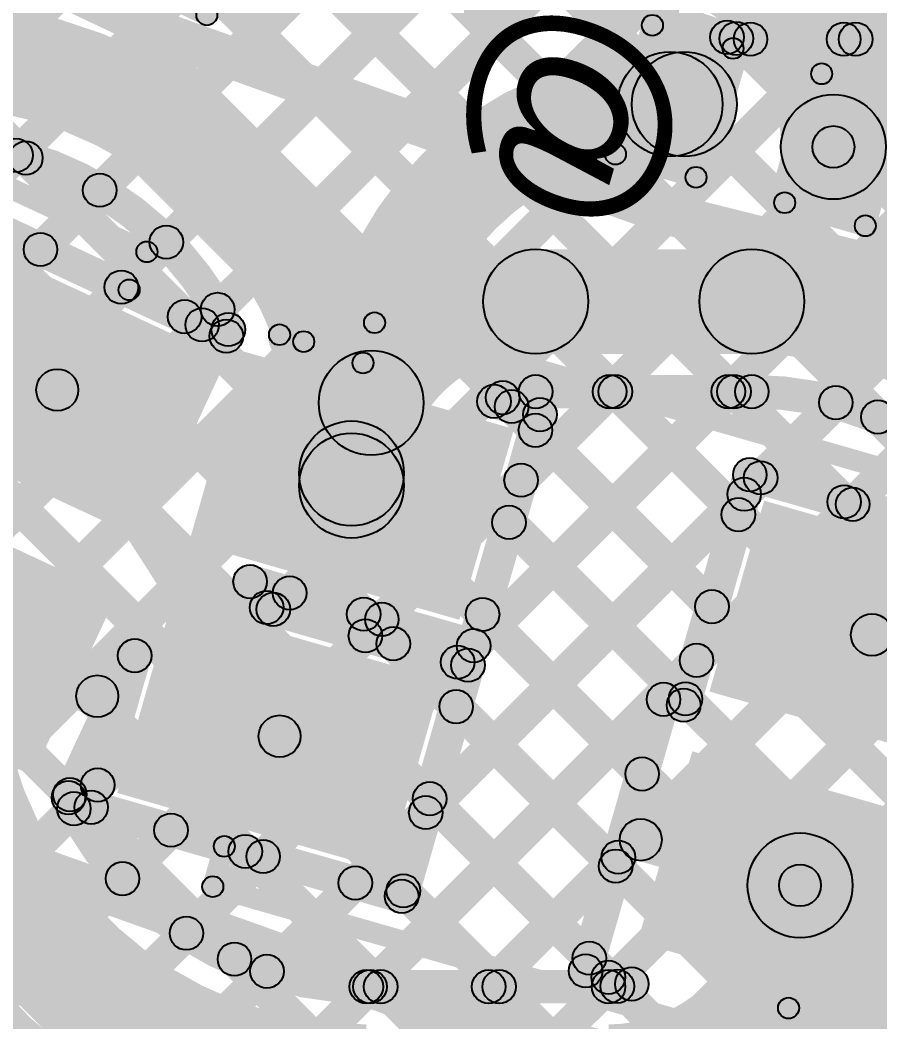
# Model space of a CAD drawing. Header units: millimetres. Extents: x -2.17 to 2.17, y -2.17 to 2.17.
# Drawn here: x -0.5342 to -0.3291, y -1.4425 to -1.2034 of the extents above; entities that cross this region are included whole.
import ezdxf

# ---------------------------------------------------------------- set-up
doc = ezdxf.new("R2010")
doc.units = ezdxf.units.MM
doc.header["$MEASUREMENT"] = 0
for name, color, linetype in [('BottomLayer', 5, 'Continuous'), ('Mechanical2', 216, 'Continuous'), ('TopLayer', 1, 'Continuous'), ('TopOverlay', 2, 'Continuous'), ('TopPaste', 8, 'Continuous'), ('TopSolder', 216, 'Continuous')]:
    doc.layers.add(name, color=color, linetype=linetype)

# ---------------------------------------------------------------- blocks, each defined once
blk = doc.blocks.new('WS2812B_M____183')
at = {"layer": 'TopLayer'}
for points in [[(0.03504, 0.05079), (0.09409, 0.05079), (0.09409, 0.01142), (0.03504, 0.01142)], [(0.03504, -0.01142), (0.09409, -0.01142), (0.09409, -0.05079), (0.03504, -0.05079)]]:
    blk.add_hatch(color=1, dxfattribs=at).paths.add_polyline_path(points)
at = {"layer": 'TopOverlay'}
for points in [[(-0.07, 0.0675), (-0.07, 0.0725), (0.07, 0.0725), (0.07, 0.0675)], [(0.0725, 0.06), (0.0675, 0.06), (0.0675, 0.07), (0.0725, 0.07)]]:
    blk.add_hatch(color=2, dxfattribs=at).paths.add_polyline_path(points)
h = blk.add_hatch(color=2, dxfattribs=at)
edge = h.paths.add_edge_path()
edge.add_arc((0.07, 0.07), 0.0025, 0, 360)
h = blk.add_hatch(color=2, dxfattribs=at)
edge = h.paths.add_edge_path()
edge.add_arc((0.07, 0.07), 0.0025, 0, 360)
h = blk.add_hatch(color=2, dxfattribs=at)
edge = h.paths.add_edge_path()
edge.add_arc((0.07, 0.06), 0.0025, 0, 360)
at = {"layer": 'TopPaste'}
for points in [[(0.03504, 0.05079), (0.09409, 0.05079), (0.09409, 0.01142), (0.03504, 0.01142)], [(0.03504, -0.01142), (0.09409, -0.01142), (0.09409, -0.05079), (0.03504, -0.05079)]]:
    blk.add_hatch(color=8, dxfattribs=at).paths.add_polyline_path(points)
at = {"layer": 'TopSolder'}
for points in [[(0.03104, 0.05479), (0.09809, 0.05479), (0.09809, 0.00742), (0.03104, 0.00742)], [(0.03104, -0.00742), (0.09809, -0.00742), (0.09809, -0.05479), (0.03104, -0.05479)]]:
    blk.add_hatch(color=216, dxfattribs=at).paths.add_polyline_path(points)
at = {"layer": 'TopOverlay'}
for centre in [(0.07, 0.07), (0.07, 0.07), (0.07, 0.06)]:
    blk.add_circle(centre, 0.0025, dxfattribs=at)
blk = doc.blocks.new('WS2812B_M____184')
at = {"layer": 'TopLayer'}
for points in [[(-0.09409, 0.05079), (-0.03504, 0.05079), (-0.03504, 0.01142), (-0.09409, 0.01142)], [(0.03504, 0.05079), (0.09409, 0.05079), (0.09409, 0.01142), (0.03504, 0.01142)], [(-0.09409, -0.01142), (-0.03504, -0.01142), (-0.03504, -0.05079), (-0.09409, -0.05079)], [(0.03504, -0.01142), (0.09409, -0.01142), (0.09409, -0.05079), (0.03504, -0.05079)]]:
    blk.add_hatch(color=1, dxfattribs=at).paths.add_polyline_path(points)
at = {"layer": 'TopOverlay'}
h = blk.add_hatch(color=2, dxfattribs=at)
edge = h.paths.add_edge_path()
edge.add_arc((-0.07, 0.07), 0.0025, 0, 360)
h = blk.add_hatch(color=2, dxfattribs=at)
edge = h.paths.add_edge_path()
edge.add_arc((-0.07, 0.07), 0.0025, 0, 360)
for points in [[(-0.07, 0.0675), (-0.07, 0.0725), (0.07, 0.0725), (0.07, 0.0675)], [(-0.0675, 0.06), (-0.0725, 0.06), (-0.0725, 0.07), (-0.0675, 0.07)], [(-0.0675, -0.07), (-0.0725, -0.07), (-0.0725, -0.06), (-0.0675, -0.06)], [(0.0725, -0.07), (0.0675, -0.07), (0.0675, -0.06), (0.0725, -0.06)], [(-0.07, -0.0725), (-0.07, -0.0675), (0.07, -0.0675), (0.07, -0.0725)]]:
    blk.add_hatch(color=2, dxfattribs=at).paths.add_polyline_path(points)
h = blk.add_hatch(color=2, dxfattribs=at)
edge = h.paths.add_edge_path()
edge.add_arc((-0.091, 0.061), 0.0025, 0, 360)
h = blk.add_hatch(color=2, dxfattribs=at)
edge = h.paths.add_edge_path()
edge.add_arc((-0.085, 0.061), 0.0025, 0, 360)
h = blk.add_hatch(color=2, dxfattribs=at)
edge = h.paths.add_edge_path()
edge.add_arc((-0.07, 0.06), 0.0025, 0, 360)
h = blk.add_hatch(color=2, dxfattribs=at)
edge = h.paths.add_edge_path()
edge.add_arc((-0.07, -0.06), 0.0025, 0, 360)
h = blk.add_hatch(color=2, dxfattribs=at)
edge = h.paths.add_edge_path()
edge.add_arc((0.07, -0.06), 0.0025, 0, 360)
h = blk.add_hatch(color=2, dxfattribs=at)
edge = h.paths.add_edge_path()
edge.add_arc((-0.07, -0.07), 0.0025, 0, 360)
h = blk.add_hatch(color=2, dxfattribs=at)
edge = h.paths.add_edge_path()
edge.add_arc((-0.07, -0.07), 0.0025, 0, 360)
at = {"layer": 'TopPaste'}
for points in [[(-0.09409, 0.05079), (-0.03504, 0.05079), (-0.03504, 0.01142), (-0.09409, 0.01142)], [(0.03504, 0.05079), (0.09409, 0.05079), (0.09409, 0.01142), (0.03504, 0.01142)], [(-0.09409, -0.01142), (-0.03504, -0.01142), (-0.03504, -0.05079), (-0.09409, -0.05079)], [(0.03504, -0.01142), (0.09409, -0.01142), (0.09409, -0.05079), (0.03504, -0.05079)]]:
    blk.add_hatch(color=8, dxfattribs=at).paths.add_polyline_path(points)
at = {"layer": 'TopSolder'}
for points in [[(-0.09809, 0.05479), (-0.03104, 0.05479), (-0.03104, 0.00742), (-0.09809, 0.00742)], [(0.03104, 0.05479), (0.09809, 0.05479), (0.09809, 0.00742), (0.03104, 0.00742)], [(-0.09809, -0.00742), (-0.03104, -0.00742), (-0.03104, -0.05479), (-0.09809, -0.05479)], [(0.03104, -0.00742), (0.09809, -0.00742), (0.09809, -0.05479), (0.03104, -0.05479)]]:
    blk.add_hatch(color=216, dxfattribs=at).paths.add_polyline_path(points)
at = {"layer": 'TopOverlay', "const_width": 0.005}
blk.add_lwpolyline([(-0.085, 0.061, 1), (-0.091, 0.061, 1)], format="xyb", close=True, dxfattribs=at)
at = {"layer": 'TopOverlay'}
for centre in [(-0.07, 0.07), (-0.07, 0.07), (-0.091, 0.061), (-0.085, 0.061), (-0.07, 0.06), (-0.07, -0.06), (0.07, -0.06), (-0.07, -0.07), (-0.07, -0.07)]:
    blk.add_circle(centre, 0.0025, dxfattribs=at)
blk = doc.blocks.new('C__0402_357')
at = {"layer": 'TopLayer'}
for points in [[(-0.0275, -0.0125), (-0.0275, 0.0125), (-0.0095, 0.0125), (-0.0095, -0.0125)], [(0.0095, -0.0125), (0.0095, 0.0125), (0.0275, 0.0125), (0.0275, -0.0125)]]:
    blk.add_hatch(color=1, dxfattribs=at).paths.add_polyline_path(points)
at = {"layer": 'TopOverlay'}
h = blk.add_hatch(color=2, dxfattribs=at)
edge = h.paths.add_edge_path()
edge.add_arc((-0.031, 0.016), 0.0025, 0, 360)
h = blk.add_hatch(color=2, dxfattribs=at)
edge = h.paths.add_edge_path()
edge.add_arc((-0.031, 0.016), 0.0025, 0, 360)
for points in [[(-0.011, 0.0185), (-0.011, 0.0135), (-0.031, 0.0135), (-0.031, 0.0185)], [(0.031, 0.0185), (0.031, 0.0135), (0.011, 0.0135), (0.011, 0.0185)], [(-0.0335, 0.016), (-0.0285, 0.016), (-0.0285, -0.016), (-0.0335, -0.016)], [(0.0285, 0.016), (0.0335, 0.016), (0.0335, -0.016), (0.0285, -0.016)], [(-0.011, -0.0135), (-0.011, -0.0185), (-0.031, -0.0185), (-0.031, -0.0135)], [(0.031, -0.0135), (0.031, -0.0185), (0.011, -0.0185), (0.011, -0.0135)]]:
    blk.add_hatch(color=2, dxfattribs=at).paths.add_polyline_path(points)
h = blk.add_hatch(color=2, dxfattribs=at)
edge = h.paths.add_edge_path()
edge.add_arc((-0.011, 0.016), 0.0025, 0, 360)
h = blk.add_hatch(color=2, dxfattribs=at)
edge = h.paths.add_edge_path()
edge.add_arc((0.011, 0.016), 0.0025, 0, 360)
h = blk.add_hatch(color=2, dxfattribs=at)
edge = h.paths.add_edge_path()
edge.add_arc((0.031, 0.016), 0.0025, 0, 360)
h = blk.add_hatch(color=2, dxfattribs=at)
edge = h.paths.add_edge_path()
edge.add_arc((0.031, 0.016), 0.0025, 0, 360)
h = blk.add_hatch(color=2, dxfattribs=at)
edge = h.paths.add_edge_path()
edge.add_arc((-0.031, -0.016), 0.0025, 0, 360)
h = blk.add_hatch(color=2, dxfattribs=at)
edge = h.paths.add_edge_path()
edge.add_arc((-0.031, -0.016), 0.0025, 0, 360)
h = blk.add_hatch(color=2, dxfattribs=at)
edge = h.paths.add_edge_path()
edge.add_arc((-0.011, -0.016), 0.0025, 0, 360)
h = blk.add_hatch(color=2, dxfattribs=at)
edge = h.paths.add_edge_path()
edge.add_arc((0.011, -0.016), 0.0025, 0, 360)
h = blk.add_hatch(color=2, dxfattribs=at)
edge = h.paths.add_edge_path()
edge.add_arc((0.031, -0.016), 0.0025, 0, 360)
h = blk.add_hatch(color=2, dxfattribs=at)
edge = h.paths.add_edge_path()
edge.add_arc((0.031, -0.016), 0.0025, 0, 360)
at = {"layer": 'TopPaste'}
for points in [[(-0.0275, -0.0125), (-0.0275, 0.0125), (-0.0095, 0.0125), (-0.0095, -0.0125)], [(0.0095, -0.0125), (0.0095, 0.0125), (0.0275, 0.0125), (0.0275, -0.0125)]]:
    blk.add_hatch(color=8, dxfattribs=at).paths.add_polyline_path(points)
at = {"layer": 'TopSolder'}
for points in [[(-0.02986, -0.01486), (-0.02986, 0.01486), (-0.00714, 0.01486), (-0.00714, -0.01486)], [(0.00714, -0.01486), (0.00714, 0.01486), (0.02986, 0.01486), (0.02986, -0.01486)]]:
    blk.add_hatch(color=216, dxfattribs=at).paths.add_polyline_path(points)
at = {"layer": 'TopOverlay'}
for centre in [(-0.031, 0.016), (-0.031, 0.016), (-0.011, 0.016), (0.011, 0.016), (0.031, 0.016), (0.031, 0.016), (-0.031, -0.016), (-0.031, -0.016), (-0.011, -0.016), (0.011, -0.016), (0.031, -0.016), (0.031, -0.016)]:
    blk.add_circle(centre, 0.0025, dxfattribs=at)
blk = doc.blocks.new('C__0402_358')
at = {"layer": 'TopLayer'}
for points in [[(-0.0275, -0.0125), (-0.0275, 0.0125), (-0.0095, 0.0125), (-0.0095, -0.0125)], [(0.0095, -0.0125), (0.0095, 0.0125), (0.0275, 0.0125), (0.0275, -0.0125)]]:
    blk.add_hatch(color=1, dxfattribs=at).paths.add_polyline_path(points)
at = {"layer": 'TopOverlay'}
h = blk.add_hatch(color=2, dxfattribs=at)
edge = h.paths.add_edge_path()
edge.add_arc((-0.031, 0.016), 0.0025, 0, 360)
h = blk.add_hatch(color=2, dxfattribs=at)
edge = h.paths.add_edge_path()
edge.add_arc((-0.031, 0.016), 0.0025, 0, 360)
for points in [[(-0.011, 0.0185), (-0.011, 0.0135), (-0.031, 0.0135), (-0.031, 0.0185)], [(0.031, 0.0185), (0.031, 0.0135), (0.011, 0.0135), (0.011, 0.0185)], [(-0.0335, 0.016), (-0.0285, 0.016), (-0.0285, -0.016), (-0.0335, -0.016)], [(0.0285, 0.016), (0.0335, 0.016), (0.0335, -0.016), (0.0285, -0.016)], [(-0.011, -0.0135), (-0.011, -0.0185), (-0.031, -0.0185), (-0.031, -0.0135)], [(0.031, -0.0135), (0.031, -0.0185), (0.011, -0.0185), (0.011, -0.0135)]]:
    blk.add_hatch(color=2, dxfattribs=at).paths.add_polyline_path(points)
h = blk.add_hatch(color=2, dxfattribs=at)
edge = h.paths.add_edge_path()
edge.add_arc((-0.011, 0.016), 0.0025, 0, 360)
h = blk.add_hatch(color=2, dxfattribs=at)
edge = h.paths.add_edge_path()
edge.add_arc((0.011, 0.016), 0.0025, 0, 360)
h = blk.add_hatch(color=2, dxfattribs=at)
edge = h.paths.add_edge_path()
edge.add_arc((0.031, 0.016), 0.0025, 0, 360)
h = blk.add_hatch(color=2, dxfattribs=at)
edge = h.paths.add_edge_path()
edge.add_arc((0.031, 0.016), 0.0025, 0, 360)
h = blk.add_hatch(color=2, dxfattribs=at)
edge = h.paths.add_edge_path()
edge.add_arc((-0.031, -0.016), 0.0025, 0, 360)
h = blk.add_hatch(color=2, dxfattribs=at)
edge = h.paths.add_edge_path()
edge.add_arc((-0.031, -0.016), 0.0025, 0, 360)
h = blk.add_hatch(color=2, dxfattribs=at)
edge = h.paths.add_edge_path()
edge.add_arc((-0.011, -0.016), 0.0025, 0, 360)
h = blk.add_hatch(color=2, dxfattribs=at)
edge = h.paths.add_edge_path()
edge.add_arc((0.011, -0.016), 0.0025, 0, 360)
h = blk.add_hatch(color=2, dxfattribs=at)
edge = h.paths.add_edge_path()
edge.add_arc((0.031, -0.016), 0.0025, 0, 360)
h = blk.add_hatch(color=2, dxfattribs=at)
edge = h.paths.add_edge_path()
edge.add_arc((0.031, -0.016), 0.0025, 0, 360)
at = {"layer": 'TopPaste'}
for points in [[(-0.0275, -0.0125), (-0.0275, 0.0125), (-0.0095, 0.0125), (-0.0095, -0.0125)], [(0.0095, -0.0125), (0.0095, 0.0125), (0.0275, 0.0125), (0.0275, -0.0125)]]:
    blk.add_hatch(color=8, dxfattribs=at).paths.add_polyline_path(points)
at = {"layer": 'TopSolder'}
for points in [[(-0.02986, -0.01486), (-0.02986, 0.01486), (-0.00714, 0.01486), (-0.00714, -0.01486)], [(0.00714, -0.01486), (0.00714, 0.01486), (0.02986, 0.01486), (0.02986, -0.01486)]]:
    blk.add_hatch(color=216, dxfattribs=at).paths.add_polyline_path(points)
at = {"layer": 'TopOverlay'}
for centre in [(-0.031, 0.016), (-0.031, 0.016), (-0.011, 0.016), (0.011, 0.016), (0.031, 0.016), (0.031, 0.016), (-0.031, -0.016), (-0.031, -0.016), (-0.011, -0.016), (0.011, -0.016), (0.031, -0.016), (0.031, -0.016)]:
    blk.add_circle(centre, 0.0025, dxfattribs=at)

msp = doc.modelspace()

# ---------------------------------------------------------------- hatches: boundary and pattern name
at = {"layer": 'BottomLayer'}
for points in [[(-0.89989, -0.84667), (-0.89423, -0.84101), (-0.23021, -1.50503), (-0.23587, -1.51069)], [(-0.90283, -0.87201), (-0.89717, -0.86636), (-0.25895, -1.50457), (-0.26461, -1.51023)], [(-0.90283, -0.9003), (-0.89717, -0.89464), (-0.2877, -1.50412), (-0.29335, -1.50977)], [(-0.79852, -0.91976), (-0.79286, -0.9141), (-0.20147, -1.50549), (-0.20713, -1.51115)], [(-0.90283, -0.92858), (-0.89717, -0.92293), (-0.31644, -1.50366), (-0.3221, -1.50932)], [(-0.90283, -0.95687), (-0.89717, -0.95121), (-0.34518, -1.5032), (-0.35084, -1.50886)], [(-0.90283, -0.98515), (-0.89717, -0.97949), (-0.37392, -1.50274), (-0.37958, -1.5084)], [(-0.90283, -1.01344), (-0.89717, -1.00778), (-0.40266, -1.50229), (-0.40832, -1.50794)], [(-0.90283, -1.04172), (-0.89717, -1.03606), (-0.43141, -1.50183), (-0.43706, -1.50748)], [(-0.82274, -1.50066), (-0.8284, -1.495), (-0.39683, -1.06343), (-0.39117, -1.06908)], [(-0.90283, -1.07), (-0.89717, -1.06435), (-0.46015, -1.50137), (-0.46581, -1.50703)], [(-0.61829, -1.0717), (-0.61263, -1.06605), (-0.17935, -1.49932), (-0.18501, -1.50498)], [(-0.58498, -1.07672), (-0.57933, -1.07107), (-0.08567, -1.56472), (-0.09133, -1.57038)], [(-0.5567, -1.07672), (-0.55104, -1.07107), (-0.08567, -1.53644), (-0.09133, -1.54209)], [(-0.5307, -1.07444), (-0.52504, -1.06878), (-0.08567, -1.50815), (-0.09133, -1.51381)], [(-0.79549, -1.50169), (-0.80115, -1.49603), (-0.39683, -1.09171), (-0.39117, -1.09737)], [(-0.76765, -1.50213), (-0.77331, -1.49647), (-0.39683, -1.12), (-0.39117, -1.12565)], [(-0.73981, -1.50257), (-0.74546, -1.49692), (-0.39683, -1.14828), (-0.39117, -1.15394)], [(-0.71197, -1.50302), (-0.71762, -1.49736), (-0.39646, -1.17619), (-0.3908, -1.18185)], [(-0.68413, -1.50346), (-0.68978, -1.4978), (-0.38703, -1.19505), (-0.38137, -1.20071)], [(-0.65628, -1.5039), (-0.66194, -1.49825), (-0.36841, -1.20471), (-0.36275, -1.21037)], [(-0.36619, -1.21066), (-0.36053, -1.205), (-0.08567, -1.47987), (-0.09133, -1.48552)], [(-0.36, -1.212), (-0.36, -1.204), (-0.1404, -1.204), (-0.1404, -1.212)], [(-0.62844, -1.50435), (-0.6341, -1.49869), (-0.34058, -1.20517), (-0.33493, -1.21083)], [(-0.6006, -1.50479), (-0.60626, -1.49913), (-0.3123, -1.20517), (-0.30664, -1.21083)], [(-0.57276, -1.50523), (-0.57842, -1.49958), (-0.28401, -1.20517), (-0.27836, -1.21083)], [(-0.54492, -1.50568), (-0.55058, -1.50002), (-0.25573, -1.20517), (-0.25007, -1.21083)], [(-0.51708, -1.50612), (-0.52274, -1.50046), (-0.22744, -1.20517), (-0.22179, -1.21083)], [(-0.48924, -1.50656), (-0.4949, -1.50091), (-0.19916, -1.20517), (-0.1935, -1.21083)], [(-0.4614, -1.50701), (-0.46705, -1.50135), (-0.17088, -1.20517), (-0.16522, -1.21083)], [(-0.43356, -1.50745), (-0.43921, -1.50179), (-0.14292, -1.2055), (-0.13726, -1.21116)], [(-0.33774, -1.21083), (-0.33208, -1.20517), (-0.08567, -1.45158), (-0.09133, -1.45724)], [(-0.40572, -1.50789), (-0.41137, -1.50224), (-0.11928, -1.21015), (-0.11363, -1.2158)]]:
    msp.add_hatch(color=5, dxfattribs=at).paths.add_polyline_path(points)
h = msp.add_hatch(color=5, dxfattribs=at)
edge = h.paths.add_edge_path()
edge.add_arc((-0.36558, -1.20754), 0.004, 0, 360)
h = msp.add_hatch(color=5, dxfattribs=at)
edge = h.paths.add_edge_path()
edge.add_arc((-0.36336, -1.20783), 0.004, 0, 360)
h = msp.add_hatch(color=5, dxfattribs=at)
edge = h.paths.add_edge_path()
edge.add_arc((-0.36, -1.208), 0.004, 0, 360)
h = msp.add_hatch(color=5, dxfattribs=at)
edge = h.paths.add_edge_path()
edge.add_arc((-0.36, -1.208), 0.004, 0, 360)
h = msp.add_hatch(color=5, dxfattribs=at)
edge = h.paths.add_edge_path()
edge.add_arc((-0.33775, -1.208), 0.004, 0, 360)
h = msp.add_hatch(color=5, dxfattribs=at)
edge = h.paths.add_edge_path()
edge.add_arc((-0.33491, -1.208), 0.004, 0, 360)
at = {"layer": 'TopLayer'}
h = msp.add_hatch(color=1, dxfattribs=at)
edge = h.paths.add_edge_path()
edge.add_arc((-0.37919, -1.22351), 0.0125, 0, 360)
h = msp.add_hatch(color=1, dxfattribs=at)
edge = h.paths.add_edge_path()
edge.add_arc((-0.37919, -1.22351), 0.0125, 0, 360)
h = msp.add_hatch(color=1, dxfattribs=at)
edge = h.paths.add_edge_path()
edge.add_arc((-0.37578, -1.22351), 0.0125, 0, 360)
for points in [[(-0.37919, -1.23601), (-0.37919, -1.21101), (-0.37578, -1.21101), (-0.37578, -1.23601)], [(-0.34159, -1.23852), (-0.33884, -1.2289), (-0.32057, -1.23414), (-0.32333, -1.24375)], [(-0.62322, -1.32941), (-0.62887, -1.32376), (-0.53799, -1.23287), (-0.53233, -1.23853)], [(-0.53566, -1.23918), (-0.53, -1.23352), (-0.49213, -1.2714), (-0.49779, -1.27705)], [(-0.52653, -1.26101), (-0.53219, -1.25536), (-0.51804, -1.24121), (-0.51238, -1.24686)], [(-0.54982, -1.25305), (-0.54644, -1.2458), (-0.48332, -1.27524), (-0.4867, -1.28249)], [(-0.50724, -1.27001), (-0.5129, -1.26435), (-0.50215, -1.25361), (-0.4965, -1.25926)], [(-0.41123, -1.28311), (-0.41123, -1.25811), (-0.35968, -1.25811), (-0.35968, -1.28311)], [(-0.48795, -1.279), (-0.49361, -1.27335), (-0.48993, -1.26967), (-0.48427, -1.27532)], [(-0.41123, -1.29611), (-0.41123, -1.28811), (-0.35968, -1.28811), (-0.35968, -1.29611)], [(-0.52955, -1.29441), (-0.52113, -1.28901), (-0.4681, -1.37164), (-0.47652, -1.37704)], [(-0.42703, -1.3595), (-0.43268, -1.35384), (-0.36812, -1.28928), (-0.36247, -1.29494)], [(-0.42229, -1.29829), (-0.42009, -1.2906), (-0.40912, -1.29374), (-0.41132, -1.30143)], [(-0.42191, -1.29636), (-0.41626, -1.2907), (-0.41413, -1.29283), (-0.41979, -1.29849)], [(-0.41188, -1.31607), (-0.41753, -1.31041), (-0.39641, -1.28928), (-0.39075, -1.29494)], [(-0.39505, -1.29494), (-0.38939, -1.28928), (-0.36006, -1.31862), (-0.36571, -1.32428)], [(-0.36677, -1.29494), (-0.36111, -1.28928), (-0.33482, -1.31557), (-0.34048, -1.32123)], [(-0.35476, -1.31551), (-0.36041, -1.30985), (-0.34247, -1.29191), (-0.33681, -1.29757)], [(-0.33243, -1.30099), (-0.32677, -1.29533), (-0.29517, -1.32694), (-0.30082, -1.3326)], [(-0.42219, -1.35384), (-0.42988, -1.35163), (-0.41406, -1.29649), (-0.40637, -1.29869)], [(-0.41412, -1.30415), (-0.40846, -1.2985), (-0.36636, -1.3406), (-0.37202, -1.34626)], [(-0.33277, -1.32181), (-0.33843, -1.31616), (-0.32259, -1.30031), (-0.31693, -1.30597)], [(-0.35866, -1.31942), (-0.36432, -1.31376), (-0.36041, -1.30985), (-0.35476, -1.31551)], [(-0.36126, -1.31579), (-0.35906, -1.3081), (-0.29096, -1.32763), (-0.29316, -1.33532)], [(-0.44266, -1.31454), (-0.46766, -1.31454), (-0.46766, -1.31161), (-0.44266, -1.31161)], [(-0.37208, -1.36804), (-0.37977, -1.36583), (-0.364, -1.31084), (-0.35631, -1.31305)], [(-0.43462, -1.39538), (-0.44028, -1.38972), (-0.36432, -1.31376), (-0.35866, -1.31942)], [(-0.42042, -1.32614), (-0.41477, -1.32048), (-0.37266, -1.36258), (-0.37832, -1.36824)], [(-0.48045, -1.34129), (-0.47824, -1.3336), (-0.42493, -1.34889), (-0.42714, -1.35658)], [(-0.48271, -1.33961), (-0.47598, -1.33529), (-0.47202, -1.34145), (-0.47876, -1.34577)], [(-0.47099, -1.34689), (-0.47665, -1.34124), (-0.47274, -1.33733), (-0.46708, -1.34298)], [(-0.47649, -1.34746), (-0.47429, -1.33977), (-0.42626, -1.35354), (-0.42847, -1.36123)], [(-0.55374, -1.35262), (-0.54951, -1.34355), (-0.51369, -1.36026), (-0.51792, -1.36932)], [(-0.45508, -1.34805), (-0.44942, -1.34239), (-0.44237, -1.34944), (-0.44803, -1.3551)], [(-0.44901, -1.3532), (-0.45467, -1.34754), (-0.45076, -1.34363), (-0.4451, -1.34929)], [(-0.42673, -1.34812), (-0.42107, -1.34246), (-0.38301, -1.38052), (-0.38866, -1.38618)], [(-0.33498, -1.3532), (-0.32708, -1.34708), (-0.27311, -1.41683), (-0.28102, -1.42295)], [(-0.51905, -1.39068), (-0.5263, -1.3873), (-0.5105, -1.35341), (-0.50325, -1.3568)], [(-0.5134, -1.3924), (-0.52109, -1.39019), (-0.51072, -1.354), (-0.50303, -1.35621)], [(-0.4479, -1.43694), (-0.45356, -1.43128), (-0.37569, -1.35342), (-0.37003, -1.35907)], [(-0.43933, -1.41363), (-0.44702, -1.41143), (-0.43121, -1.35628), (-0.42352, -1.35849)], [(-0.38183, -1.3694), (-0.37963, -1.36171), (-0.37482, -1.36309), (-0.37703, -1.37078)], [(-0.43303, -1.3701), (-0.42737, -1.36444), (-0.38931, -1.4025), (-0.39497, -1.40816)], [(-0.39546, -1.43142), (-0.40315, -1.42921), (-0.38458, -1.36445), (-0.37689, -1.36666)], [(-0.51855, -1.39445), (-0.52421, -1.3888), (-0.51855, -1.38314), (-0.51289, -1.3888)], [(-0.52517, -1.3911), (-0.51951, -1.38544), (-0.48024, -1.42471), (-0.4859, -1.43037)], [(-0.43933, -1.39208), (-0.43367, -1.38642), (-0.39561, -1.42448), (-0.40127, -1.43014)], [(-0.51835, -1.39514), (-0.51615, -1.38745), (-0.44208, -1.40869), (-0.44428, -1.41638)], [(-0.50697, -1.41115), (-0.51262, -1.4055), (-0.50105, -1.39392), (-0.49539, -1.39958)], [(-0.38755, -1.40384), (-0.38479, -1.39423), (-0.3468, -1.40513), (-0.34955, -1.41474)], [(-0.4917, -1.42418), (-0.49736, -1.41852), (-0.47907, -1.40022), (-0.47341, -1.40588)], [(-0.48332, -1.40466), (-0.47766, -1.39901), (-0.44538, -1.43128), (-0.45104, -1.43694)], [(-0.41961, -1.43694), (-0.42527, -1.43128), (-0.39435, -1.40036), (-0.3887, -1.40602)], [(-0.34955, -1.41474), (-0.3468, -1.40513), (-0.3088, -1.41602), (-0.31156, -1.42563)], [(-0.47251, -1.43327), (-0.47817, -1.42761), (-0.45708, -1.40653), (-0.45143, -1.41218)], [(-0.44563, -1.41406), (-0.43998, -1.4084), (-0.4171, -1.43128), (-0.42276, -1.43694)], [(-0.40127, -1.43014), (-0.39561, -1.42448), (-0.39106, -1.42904), (-0.39671, -1.4347)], [(-0.4004, -1.43416), (-0.3982, -1.42647), (-0.38721, -1.42962), (-0.38941, -1.43731)], [(-0.39671, -1.4347), (-0.39106, -1.42904), (-0.38891, -1.43119), (-0.39456, -1.43685)], [(-0.45163, -1.43811), (-0.45163, -1.43011), (-0.39385, -1.43011), (-0.39385, -1.43811)]]:
    msp.add_hatch(color=1, dxfattribs=at).paths.add_polyline_path(points)
h = msp.add_hatch(color=1, dxfattribs=at)
edge = h.paths.add_edge_path()
edge.add_arc((-0.34022, -1.23371), 0.0125, 0, 360)
h = msp.add_hatch(color=1, dxfattribs=at)
edge = h.paths.add_edge_path()
edge.add_arc((-0.34022, -1.23371), 0.0125, 0, 360)
h = msp.add_hatch(color=1, dxfattribs=at)
edge = h.paths.add_edge_path()
edge.add_arc((-0.34022, -1.23371), 0.005, 0, 360)
h = msp.add_hatch(color=1, dxfattribs=at)
edge = h.paths.add_edge_path()
edge.add_arc((-0.53516, -1.2357), 0.004, 0, 360)
h = msp.add_hatch(color=1, dxfattribs=at)
edge = h.paths.add_edge_path()
edge.add_arc((-0.53283, -1.23635), 0.004, 0, 360)
h = msp.add_hatch(color=1, dxfattribs=at)
edge = h.paths.add_edge_path()
edge.add_arc((-0.51521, -1.24404), 0.004, 0, 360)
h = msp.add_hatch(color=1, dxfattribs=at)
edge = h.paths.add_edge_path()
edge.add_arc((-0.49932, -1.25643), 0.004, 0, 360)
h = msp.add_hatch(color=1, dxfattribs=at)
edge = h.paths.add_edge_path()
edge.add_arc((-0.52936, -1.25818), 0.004, 0, 360)
h = msp.add_hatch(color=1, dxfattribs=at)
edge = h.paths.add_edge_path()
edge.add_arc((-0.41123, -1.27061), 0.0125, 0, 360)
h = msp.add_hatch(color=1, dxfattribs=at)
edge = h.paths.add_edge_path()
edge.add_arc((-0.41123, -1.27061), 0.0125, 0, 360)
h = msp.add_hatch(color=1, dxfattribs=at)
edge = h.paths.add_edge_path()
edge.add_arc((-0.35968, -1.27061), 0.0125, 0, 360)
h = msp.add_hatch(color=1, dxfattribs=at)
edge = h.paths.add_edge_path()
edge.add_arc((-0.35968, -1.27061), 0.0125, 0, 360)
h = msp.add_hatch(color=1, dxfattribs=at)
edge = h.paths.add_edge_path()
edge.add_arc((-0.51007, -1.26718), 0.004, 0, 360)
h = msp.add_hatch(color=1, dxfattribs=at)
edge = h.paths.add_edge_path()
edge.add_arc((-0.4871, -1.27249), 0.004, 0, 360)
h = msp.add_hatch(color=1, dxfattribs=at)
edge = h.paths.add_edge_path()
edge.add_arc((-0.49496, -1.27422), 0.004, 0, 360)
h = msp.add_hatch(color=1, dxfattribs=at)
edge = h.paths.add_edge_path()
edge.add_arc((-0.49078, -1.27617), 0.004, 0, 360)
h = msp.add_hatch(color=1, dxfattribs=at)
edge = h.paths.add_edge_path()
edge.add_arc((-0.48456, -1.27729), 0.004, 0, 360)
h = msp.add_hatch(color=1, dxfattribs=at)
edge = h.paths.add_edge_path()
edge.add_arc((-0.48501, -1.27886), 0.004, 0, 360)
h = msp.add_hatch(color=1, dxfattribs=at)
edge = h.paths.add_edge_path()
edge.add_arc((-0.45047, -1.29478), 0.0125, 0, 360)
h = msp.add_hatch(color=1, dxfattribs=at)
edge = h.paths.add_edge_path()
edge.add_arc((-0.45047, -1.29478), 0.0125, 0, 360)
h = msp.add_hatch(color=1, dxfattribs=at)
edge = h.paths.add_edge_path()
edge.add_arc((-0.45047, -1.29478), 0.0125, 0, 360)
h = msp.add_hatch(color=1, dxfattribs=at)
edge = h.paths.add_edge_path()
edge.add_arc((-0.52534, -1.29171), 0.005, 0, 360)
h = msp.add_hatch(color=1, dxfattribs=at)
edge = h.paths.add_edge_path()
edge.add_arc((-0.41123, -1.29211), 0.004, 0, 360)
h = msp.add_hatch(color=1, dxfattribs=at)
edge = h.paths.add_edge_path()
edge.add_arc((-0.41123, -1.29211), 0.004, 0, 360)
h = msp.add_hatch(color=1, dxfattribs=at)
edge = h.paths.add_edge_path()
edge.add_arc((-0.39358, -1.29211), 0.004, 0, 360)
h = msp.add_hatch(color=1, dxfattribs=at)
edge = h.paths.add_edge_path()
edge.add_arc((-0.39222, -1.29211), 0.004, 0, 360)
h = msp.add_hatch(color=1, dxfattribs=at)
edge = h.paths.add_edge_path()
edge.add_arc((-0.3653, -1.29211), 0.004, 0, 360)
h = msp.add_hatch(color=1, dxfattribs=at)
edge = h.paths.add_edge_path()
edge.add_arc((-0.36394, -1.29211), 0.004, 0, 360)
h = msp.add_hatch(color=1, dxfattribs=at)
edge = h.paths.add_edge_path()
edge.add_arc((-0.35968, -1.29211), 0.004, 0, 360)
h = msp.add_hatch(color=1, dxfattribs=at)
edge = h.paths.add_edge_path()
edge.add_arc((-0.35968, -1.29211), 0.004, 0, 360)
h = msp.add_hatch(color=1, dxfattribs=at)
edge = h.paths.add_edge_path()
edge.add_arc((-0.42119, -1.29444), 0.004, 0, 360)
h = msp.add_hatch(color=1, dxfattribs=at)
edge = h.paths.add_edge_path()
edge.add_arc((-0.42119, -1.29444), 0.004, 0, 360)
h = msp.add_hatch(color=1, dxfattribs=at)
edge = h.paths.add_edge_path()
edge.add_arc((-0.41909, -1.29353), 0.004, 0, 360)
h = msp.add_hatch(color=1, dxfattribs=at)
edge = h.paths.add_edge_path()
edge.add_arc((-0.33964, -1.29474), 0.004, 0, 360)
h = msp.add_hatch(color=1, dxfattribs=at)
edge = h.paths.add_edge_path()
edge.add_arc((-0.41696, -1.29566), 0.004, 0, 360)
h = msp.add_hatch(color=1, dxfattribs=at)
edge = h.paths.add_edge_path()
edge.add_arc((-0.41022, -1.29759), 0.004, 0, 360)
h = msp.add_hatch(color=1, dxfattribs=at)
edge = h.paths.add_edge_path()
edge.add_arc((-0.41022, -1.29759), 0.004, 0, 360)
h = msp.add_hatch(color=1, dxfattribs=at)
edge = h.paths.add_edge_path()
edge.add_arc((-0.3296, -1.29816), 0.004, 0, 360)
h = msp.add_hatch(color=1, dxfattribs=at)
edge = h.paths.add_edge_path()
edge.add_arc((-0.41129, -1.30133), 0.004, 0, 360)
h = msp.add_hatch(color=1, dxfattribs=at)
edge = h.paths.add_edge_path()
edge.add_arc((-0.45516, -1.31161), 0.0125, 0, 360)
h = msp.add_hatch(color=1, dxfattribs=at)
edge = h.paths.add_edge_path()
edge.add_arc((-0.45516, -1.31161), 0.0125, 0, 360)
h = msp.add_hatch(color=1, dxfattribs=at)
edge = h.paths.add_edge_path()
edge.add_arc((-0.45516, -1.31454), 0.0125, 0, 360)
h = msp.add_hatch(color=1, dxfattribs=at)
edge = h.paths.add_edge_path()
edge.add_arc((-0.45516, -1.31454), 0.0125, 0, 360)
h = msp.add_hatch(color=1, dxfattribs=at)
edge = h.paths.add_edge_path()
edge.add_arc((-0.41471, -1.31324), 0.004, 0, 360)
h = msp.add_hatch(color=1, dxfattribs=at)
edge = h.paths.add_edge_path()
edge.add_arc((-0.36016, -1.31194), 0.004, 0, 360)
h = msp.add_hatch(color=1, dxfattribs=at)
edge = h.paths.add_edge_path()
edge.add_arc((-0.36016, -1.31194), 0.004, 0, 360)
h = msp.add_hatch(color=1, dxfattribs=at)
edge = h.paths.add_edge_path()
edge.add_arc((-0.35758, -1.31268), 0.004, 0, 360)
h = msp.add_hatch(color=1, dxfattribs=at)
edge = h.paths.add_edge_path()
edge.add_arc((-0.35758, -1.31268), 0.004, 0, 360)
h = msp.add_hatch(color=1, dxfattribs=at)
edge = h.paths.add_edge_path()
edge.add_arc((-0.36149, -1.31659), 0.004, 0, 360)
h = msp.add_hatch(color=1, dxfattribs=at)
edge = h.paths.add_edge_path()
edge.add_arc((-0.36149, -1.31659), 0.004, 0, 360)
h = msp.add_hatch(color=1, dxfattribs=at)
edge = h.paths.add_edge_path()
edge.add_arc((-0.33765, -1.3184), 0.004, 0, 360)
h = msp.add_hatch(color=1, dxfattribs=at)
edge = h.paths.add_edge_path()
edge.add_arc((-0.3356, -1.31899), 0.004, 0, 360)
h = msp.add_hatch(color=1, dxfattribs=at)
edge = h.paths.add_edge_path()
edge.add_arc((-0.41759, -1.32331), 0.004, 0, 360)
h = msp.add_hatch(color=1, dxfattribs=at)
edge = h.paths.add_edge_path()
edge.add_arc((-0.36288, -1.32145), 0.004, 0, 360)
h = msp.add_hatch(color=1, dxfattribs=at)
edge = h.paths.add_edge_path()
edge.add_arc((-0.47935, -1.33745), 0.004, 0, 360)
h = msp.add_hatch(color=1, dxfattribs=at)
edge = h.paths.add_edge_path()
edge.add_arc((-0.47935, -1.33745), 0.004, 0, 360)
h = msp.add_hatch(color=1, dxfattribs=at)
edge = h.paths.add_edge_path()
edge.add_arc((-0.46991, -1.34016), 0.004, 0, 360)
h = msp.add_hatch(color=1, dxfattribs=at)
edge = h.paths.add_edge_path()
edge.add_arc((-0.47539, -1.34361), 0.004, 0, 360)
h = msp.add_hatch(color=1, dxfattribs=at)
edge = h.paths.add_edge_path()
edge.add_arc((-0.47539, -1.34361), 0.004, 0, 360)
h = msp.add_hatch(color=1, dxfattribs=at)
edge = h.paths.add_edge_path()
edge.add_arc((-0.47382, -1.34406), 0.004, 0, 360)
h = msp.add_hatch(color=1, dxfattribs=at)
edge = h.paths.add_edge_path()
edge.add_arc((-0.45225, -1.34522), 0.004, 0, 360)
h = msp.add_hatch(color=1, dxfattribs=at)
edge = h.paths.add_edge_path()
edge.add_arc((-0.4239, -1.34529), 0.004, 0, 360)
h = msp.add_hatch(color=1, dxfattribs=at)
edge = h.paths.add_edge_path()
edge.add_arc((-0.36919, -1.34343), 0.004, 0, 360)
h = msp.add_hatch(color=1, dxfattribs=at)
edge = h.paths.add_edge_path()
edge.add_arc((-0.44793, -1.34646), 0.004, 0, 360)
h = msp.add_hatch(color=1, dxfattribs=at)
edge = h.paths.add_edge_path()
edge.add_arc((-0.33103, -1.35014), 0.005, 0, 360)
h = msp.add_hatch(color=1, dxfattribs=at)
edge = h.paths.add_edge_path()
edge.add_arc((-0.45184, -1.35037), 0.004, 0, 360)
h = msp.add_hatch(color=1, dxfattribs=at)
edge = h.paths.add_edge_path()
edge.add_arc((-0.4452, -1.35227), 0.004, 0, 360)
h = msp.add_hatch(color=1, dxfattribs=at)
edge = h.paths.add_edge_path()
edge.add_arc((-0.42603, -1.35274), 0.004, 0, 360)
h = msp.add_hatch(color=1, dxfattribs=at)
edge = h.paths.add_edge_path()
edge.add_arc((-0.42603, -1.35274), 0.004, 0, 360)
h = msp.add_hatch(color=1, dxfattribs=at)
edge = h.paths.add_edge_path()
edge.add_arc((-0.50687, -1.35511), 0.004, 0, 360)
h = msp.add_hatch(color=1, dxfattribs=at)
edge = h.paths.add_edge_path()
edge.add_arc((-0.50687, -1.35511), 0.004, 0, 360)
h = msp.add_hatch(color=1, dxfattribs=at)
edge = h.paths.add_edge_path()
edge.add_arc((-0.42986, -1.35667), 0.004, 0, 360)
h = msp.add_hatch(color=1, dxfattribs=at)
edge = h.paths.add_edge_path()
edge.add_arc((-0.37286, -1.35624), 0.004, 0, 360)
h = msp.add_hatch(color=1, dxfattribs=at)
edge = h.paths.add_edge_path()
edge.add_arc((-0.42737, -1.35738), 0.004, 0, 360)
h = msp.add_hatch(color=1, dxfattribs=at)
edge = h.paths.add_edge_path()
edge.add_arc((-0.42737, -1.35738), 0.004, 0, 360)
h = msp.add_hatch(color=1, dxfattribs=at)
edge = h.paths.add_edge_path()
edge.add_arc((-0.5158, -1.36479), 0.005, 0, 360)
h = msp.add_hatch(color=1, dxfattribs=at)
edge = h.paths.add_edge_path()
edge.add_arc((-0.38073, -1.36555), 0.004, 0, 360)
h = msp.add_hatch(color=1, dxfattribs=at)
edge = h.paths.add_edge_path()
edge.add_arc((-0.38073, -1.36555), 0.004, 0, 360)
h = msp.add_hatch(color=1, dxfattribs=at)
edge = h.paths.add_edge_path()
edge.add_arc((-0.37549, -1.36541), 0.004, 0, 360)
h = msp.add_hatch(color=1, dxfattribs=at)
edge = h.paths.add_edge_path()
edge.add_arc((-0.4302, -1.36727), 0.004, 0, 360)
h = msp.add_hatch(color=1, dxfattribs=at)
edge = h.paths.add_edge_path()
edge.add_arc((-0.37593, -1.36693), 0.004, 0, 360)
h = msp.add_hatch(color=1, dxfattribs=at)
edge = h.paths.add_edge_path()
edge.add_arc((-0.37593, -1.36693), 0.004, 0, 360)
h = msp.add_hatch(color=1, dxfattribs=at)
edge = h.paths.add_edge_path()
edge.add_arc((-0.47231, -1.37434), 0.005, 0, 360)
h = msp.add_hatch(color=1, dxfattribs=at)
edge = h.paths.add_edge_path()
edge.add_arc((-0.38584, -1.38335), 0.004, 0, 360)
h = msp.add_hatch(color=1, dxfattribs=at)
edge = h.paths.add_edge_path()
edge.add_arc((-0.52234, -1.38827), 0.004, 0, 360)
h = msp.add_hatch(color=1, dxfattribs=at)
edge = h.paths.add_edge_path()
edge.add_arc((-0.51572, -1.38597), 0.004, 0, 360)
h = msp.add_hatch(color=1, dxfattribs=at)
edge = h.paths.add_edge_path()
edge.add_arc((-0.52267, -1.38899), 0.004, 0, 360)
h = msp.add_hatch(color=1, dxfattribs=at)
edge = h.paths.add_edge_path()
edge.add_arc((-0.52267, -1.38899), 0.004, 0, 360)
h = msp.add_hatch(color=1, dxfattribs=at)
edge = h.paths.add_edge_path()
edge.add_arc((-0.4365, -1.38925), 0.004, 0, 360)
h = msp.add_hatch(color=1, dxfattribs=at)
edge = h.paths.add_edge_path()
edge.add_arc((-0.52138, -1.39162), 0.004, 0, 360)
h = msp.add_hatch(color=1, dxfattribs=at)
edge = h.paths.add_edge_path()
edge.add_arc((-0.51725, -1.39129), 0.004, 0, 360)
h = msp.add_hatch(color=1, dxfattribs=at)
edge = h.paths.add_edge_path()
edge.add_arc((-0.51725, -1.39129), 0.004, 0, 360)
h = msp.add_hatch(color=1, dxfattribs=at)
edge = h.paths.add_edge_path()
edge.add_arc((-0.43745, -1.39255), 0.004, 0, 360)
h = msp.add_hatch(color=1, dxfattribs=at)
edge = h.paths.add_edge_path()
edge.add_arc((-0.49822, -1.39675), 0.004, 0, 360)
h = msp.add_hatch(color=1, dxfattribs=at)
edge = h.paths.add_edge_path()
edge.add_arc((-0.38617, -1.39904), 0.005, 0, 360)
h = msp.add_hatch(color=1, dxfattribs=at)
edge = h.paths.add_edge_path()
edge.add_arc((-0.48049, -1.40183), 0.004, 0, 360)
h = msp.add_hatch(color=1, dxfattribs=at)
edge = h.paths.add_edge_path()
edge.add_arc((-0.34818, -1.40993), 0.0125, 0, 360)
h = msp.add_hatch(color=1, dxfattribs=at)
edge = h.paths.add_edge_path()
edge.add_arc((-0.34818, -1.40993), 0.0125, 0, 360)
h = msp.add_hatch(color=1, dxfattribs=at)
edge = h.paths.add_edge_path()
edge.add_arc((-0.47624, -1.40305), 0.004, 0, 360)
h = msp.add_hatch(color=1, dxfattribs=at)
edge = h.paths.add_edge_path()
edge.add_arc((-0.39153, -1.40319), 0.004, 0, 360)
h = msp.add_hatch(color=1, dxfattribs=at)
edge = h.paths.add_edge_path()
edge.add_arc((-0.39214, -1.40533), 0.004, 0, 360)
h = msp.add_hatch(color=1, dxfattribs=at)
edge = h.paths.add_edge_path()
edge.add_arc((-0.50979, -1.40832), 0.004, 0, 360)
h = msp.add_hatch(color=1, dxfattribs=at)
edge = h.paths.add_edge_path()
edge.add_arc((-0.45426, -1.40936), 0.004, 0, 360)
h = msp.add_hatch(color=1, dxfattribs=at)
edge = h.paths.add_edge_path()
edge.add_arc((-0.34818, -1.40993), 0.005, 0, 360)
h = msp.add_hatch(color=1, dxfattribs=at)
edge = h.paths.add_edge_path()
edge.add_arc((-0.34818, -1.40993), 0.005, 0, 360)
h = msp.add_hatch(color=1, dxfattribs=at)
edge = h.paths.add_edge_path()
edge.add_arc((-0.44281, -1.41123), 0.004, 0, 360)
h = msp.add_hatch(color=1, dxfattribs=at)
edge = h.paths.add_edge_path()
edge.add_arc((-0.44318, -1.41253), 0.004, 0, 360)
h = msp.add_hatch(color=1, dxfattribs=at)
edge = h.paths.add_edge_path()
edge.add_arc((-0.44318, -1.41253), 0.004, 0, 360)
h = msp.add_hatch(color=1, dxfattribs=at)
edge = h.paths.add_edge_path()
edge.add_arc((-0.49453, -1.42135), 0.004, 0, 360)
h = msp.add_hatch(color=1, dxfattribs=at)
edge = h.paths.add_edge_path()
edge.add_arc((-0.48307, -1.42754), 0.004, 0, 360)
h = msp.add_hatch(color=1, dxfattribs=at)
edge = h.paths.add_edge_path()
edge.add_arc((-0.39844, -1.42731), 0.004, 0, 360)
h = msp.add_hatch(color=1, dxfattribs=at)
edge = h.paths.add_edge_path()
edge.add_arc((-0.39844, -1.42731), 0.004, 0, 360)
h = msp.add_hatch(color=1, dxfattribs=at)
edge = h.paths.add_edge_path()
edge.add_arc((-0.47534, -1.43044), 0.004, 0, 360)
h = msp.add_hatch(color=1, dxfattribs=at)
edge = h.paths.add_edge_path()
edge.add_arc((-0.3993, -1.43032), 0.004, 0, 360)
h = msp.add_hatch(color=1, dxfattribs=at)
edge = h.paths.add_edge_path()
edge.add_arc((-0.3993, -1.43032), 0.004, 0, 360)
h = msp.add_hatch(color=1, dxfattribs=at)
edge = h.paths.add_edge_path()
edge.add_arc((-0.39389, -1.43187), 0.004, 0, 360)
h = msp.add_hatch(color=1, dxfattribs=at)
edge = h.paths.add_edge_path()
edge.add_arc((-0.39389, -1.43187), 0.004, 0, 360)
h = msp.add_hatch(color=1, dxfattribs=at)
edge = h.paths.add_edge_path()
edge.add_arc((-0.38831, -1.43347), 0.004, 0, 360)
h = msp.add_hatch(color=1, dxfattribs=at)
edge = h.paths.add_edge_path()
edge.add_arc((-0.38831, -1.43347), 0.004, 0, 360)
h = msp.add_hatch(color=1, dxfattribs=at)
edge = h.paths.add_edge_path()
edge.add_arc((-0.45163, -1.43411), 0.004, 0, 360)
h = msp.add_hatch(color=1, dxfattribs=at)
edge = h.paths.add_edge_path()
edge.add_arc((-0.45163, -1.43411), 0.004, 0, 360)
h = msp.add_hatch(color=1, dxfattribs=at)
edge = h.paths.add_edge_path()
edge.add_arc((-0.45073, -1.43411), 0.004, 0, 360)
h = msp.add_hatch(color=1, dxfattribs=at)
edge = h.paths.add_edge_path()
edge.add_arc((-0.44821, -1.43411), 0.004, 0, 360)
h = msp.add_hatch(color=1, dxfattribs=at)
edge = h.paths.add_edge_path()
edge.add_arc((-0.42244, -1.43411), 0.004, 0, 360)
h = msp.add_hatch(color=1, dxfattribs=at)
edge = h.paths.add_edge_path()
edge.add_arc((-0.41993, -1.43411), 0.004, 0, 360)
h = msp.add_hatch(color=1, dxfattribs=at)
edge = h.paths.add_edge_path()
edge.add_arc((-0.39385, -1.43411), 0.004, 0, 360)
h = msp.add_hatch(color=1, dxfattribs=at)
edge = h.paths.add_edge_path()
edge.add_arc((-0.39385, -1.43411), 0.004, 0, 360)
h = msp.add_hatch(color=1, dxfattribs=at)
edge = h.paths.add_edge_path()
edge.add_arc((-0.39174, -1.43402), 0.004, 0, 360)

# ---------------------------------------------------------------- linework, layer by layer
at = {"layer": 'BottomLayer', "const_width": 0.008}
msp.add_lwpolyline([(-0.36, -1.208, -0.414214), (-0.394, -1.174)], format="xyb", dxfattribs=at)
at = {"layer": 'BottomLayer'}
for centre in [(-0.36558, -1.20754), (-0.36336, -1.20783), (-0.36, -1.208), (-0.36, -1.208), (-0.33775, -1.208), (-0.33491, -1.208)]:
    msp.add_circle(centre, 0.004, dxfattribs=at)
at = {"layer": 'Mechanical2', "const_width": 0.01}
for points in [[(2.16535, 0.001, 1), (-2.16535, 0.001, 1)], [(2.08135, -0.01, 1), (-2.04935, -0.01, 1)], [(1.84055, 0.001, 1), (-1.84055, 0.001, 1)], [(1.6437, 0.001, 1), (-1.6437, 0.001, 1)], [(1.50394, 0, 1), (-1.50394, 0, 1)], [(1.30709, 0.001, 1), (-1.30709, 0.001, 1)]]:
    msp.add_lwpolyline(points, format="xyb", close=True, dxfattribs=at)
at = {"layer": 'TopLayer'}
for points, const_width in [([(-0.3915, -1.18243, -0.414214), (-0.34022, -1.23371)], 0.025), ([(-0.34022, -1.23371, -0.414214), (-0.31312, -1.20661)], 0.025), ([(-0.55516, -1.21161, -0.414214), (-0.45516, -1.31161)], 0.025), ([(-0.45047, -1.29478, -0.414213), (-0.37919, -1.22351)], 0.025), ([(-0.55516, -1.23311, -0.287107), (-0.48456, -1.27729)], 0.008), ([(-0.45047, -1.29478, -0.283306), (-0.41123, -1.27061)], 0.025), ([(-0.35968, -1.27061, -0.414214), (-0.26042, -1.36987)], 0.025), ([(-0.45516, -1.31454, -0.117159), (-0.45047, -1.29478)], 0.025), ([(-0.42119, -1.29444, -0.115543), (-0.41123, -1.29211)], 0.008), ([(-0.35968, -1.29211, -0.26986), (-0.29206, -1.33147)], 0.008), ([(-0.45163, -1.45561, -0.414214), (-0.55163, -1.35561)], 0.025), ([(-0.45163, -1.47711, -0.365567), (-0.5714, -1.37603)], 0.008), ([(-0.45163, -1.43411, -0.290682), (-0.52267, -1.38899)], 0.008), ([(-0.34818, -1.40993, -0.414214), (-0.39385, -1.45561)], 0.025), ([(-0.2715, -1.48661, -0.414214), (-0.34818, -1.40993)], 0.025), ([(-0.38831, -1.43347, -0.057887), (-0.39385, -1.43411)], 0.008)]:
    msp.add_lwpolyline(points, format="xyb", dxfattribs=dict(at, const_width=const_width))
for centre, radius in [((-0.37919, -1.22351), 0.0125), ((-0.37919, -1.22351), 0.0125), ((-0.37578, -1.22351), 0.0125), ((-0.34022, -1.23371), 0.0125), ((-0.34022, -1.23371), 0.0125), ((-0.34022, -1.23371), 0.005), ((-0.53516, -1.2357), 0.004), ((-0.53283, -1.23635), 0.004), ((-0.51521, -1.24404), 0.004), ((-0.49932, -1.25643), 0.004), ((-0.52936, -1.25818), 0.004), ((-0.41123, -1.27061), 0.0125), ((-0.41123, -1.27061), 0.0125), ((-0.35968, -1.27061), 0.0125), ((-0.35968, -1.27061), 0.0125), ((-0.51007, -1.26718), 0.004), ((-0.4871, -1.27249), 0.004), ((-0.49496, -1.27422), 0.004), ((-0.49078, -1.27617), 0.004), ((-0.48456, -1.27729), 0.004), ((-0.48501, -1.27886), 0.004), ((-0.45047, -1.29478), 0.0125), ((-0.45047, -1.29478), 0.0125), ((-0.45047, -1.29478), 0.0125), ((-0.52534, -1.29171), 0.005), ((-0.41123, -1.29211), 0.004), ((-0.41123, -1.29211), 0.004), ((-0.39358, -1.29211), 0.004), ((-0.39222, -1.29211), 0.004), ((-0.3653, -1.29211), 0.004), ((-0.36394, -1.29211), 0.004), ((-0.35968, -1.29211), 0.004), ((-0.35968, -1.29211), 0.004), ((-0.42119, -1.29444), 0.004), ((-0.42119, -1.29444), 0.004), ((-0.41909, -1.29353), 0.004), ((-0.33964, -1.29474), 0.004), ((-0.41696, -1.29566), 0.004), ((-0.41022, -1.29759), 0.004), ((-0.41022, -1.29759), 0.004), ((-0.3296, -1.29816), 0.004), ((-0.41129, -1.30133), 0.004), ((-0.45516, -1.31161), 0.0125), ((-0.45516, -1.31161), 0.0125), ((-0.45516, -1.31454), 0.0125), ((-0.45516, -1.31454), 0.0125), ((-0.41471, -1.31324), 0.004), ((-0.36016, -1.31194), 0.004), ((-0.36016, -1.31194), 0.004), ((-0.35758, -1.31268), 0.004), ((-0.35758, -1.31268), 0.004), ((-0.36149, -1.31659), 0.004), ((-0.36149, -1.31659), 0.004), ((-0.33765, -1.3184), 0.004), ((-0.3356, -1.31899), 0.004), ((-0.41759, -1.32331), 0.004), ((-0.36288, -1.32145), 0.004), ((-0.47935, -1.33745), 0.004), ((-0.47935, -1.33745), 0.004), ((-0.46991, -1.34016), 0.004), ((-0.47539, -1.34361), 0.004), ((-0.47539, -1.34361), 0.004), ((-0.47382, -1.34406), 0.004), ((-0.45225, -1.34522), 0.004), ((-0.4239, -1.34529), 0.004), ((-0.36919, -1.34343), 0.004), ((-0.44793, -1.34646), 0.004), ((-0.33103, -1.35014), 0.005), ((-0.45184, -1.35037), 0.004), ((-0.4452, -1.35227), 0.004), ((-0.42603, -1.35274), 0.004), ((-0.42603, -1.35274), 0.004), ((-0.50687, -1.35511), 0.004), ((-0.50687, -1.35511), 0.004), ((-0.42986, -1.35667), 0.004), ((-0.37286, -1.35624), 0.004), ((-0.42737, -1.35738), 0.004), ((-0.42737, -1.35738), 0.004), ((-0.5158, -1.36479), 0.005), ((-0.38073, -1.36555), 0.004), ((-0.38073, -1.36555), 0.004), ((-0.37549, -1.36541), 0.004), ((-0.4302, -1.36727), 0.004), ((-0.37593, -1.36693), 0.004), ((-0.37593, -1.36693), 0.004), ((-0.47231, -1.37434), 0.005), ((-0.38584, -1.38335), 0.004), ((-0.52234, -1.38827), 0.004), ((-0.51572, -1.38597), 0.004), ((-0.52267, -1.38899), 0.004), ((-0.52267, -1.38899), 0.004), ((-0.4365, -1.38925), 0.004), ((-0.52138, -1.39162), 0.004), ((-0.51725, -1.39129), 0.004), ((-0.51725, -1.39129), 0.004), ((-0.43745, -1.39255), 0.004), ((-0.49822, -1.39675), 0.004), ((-0.38617, -1.39904), 0.005), ((-0.48049, -1.40183), 0.004), ((-0.34818, -1.40993), 0.0125), ((-0.34818, -1.40993), 0.0125), ((-0.47624, -1.40305), 0.004), ((-0.39153, -1.40319), 0.004), ((-0.39214, -1.40533), 0.004), ((-0.50979, -1.40832), 0.004), ((-0.45426, -1.40936), 0.004), ((-0.34818, -1.40993), 0.005), ((-0.34818, -1.40993), 0.005), ((-0.44281, -1.41123), 0.004), ((-0.44318, -1.41253), 0.004), ((-0.44318, -1.41253), 0.004), ((-0.49453, -1.42135), 0.004), ((-0.48307, -1.42754), 0.004), ((-0.39844, -1.42731), 0.004), ((-0.39844, -1.42731), 0.004), ((-0.47534, -1.43044), 0.004), ((-0.3993, -1.43032), 0.004), ((-0.3993, -1.43032), 0.004), ((-0.39389, -1.43187), 0.004), ((-0.39389, -1.43187), 0.004), ((-0.38831, -1.43347), 0.004), ((-0.38831, -1.43347), 0.004), ((-0.45163, -1.43411), 0.004), ((-0.45163, -1.43411), 0.004), ((-0.45073, -1.43411), 0.004), ((-0.44821, -1.43411), 0.004), ((-0.42244, -1.43411), 0.004), ((-0.41993, -1.43411), 0.004), ((-0.39385, -1.43411), 0.004), ((-0.39385, -1.43411), 0.004), ((-0.39174, -1.43402), 0.004)]:
    msp.add_circle(centre, radius, dxfattribs=at)

# ---------------------------------------------------------------- block references
for name, p, rotation in [('C__0402_357', (-0.511, -1.17461), 155), ('WS2812B_M____183', (-0.597, -1.29261), 335.0000000000001), ('C__0402_358', (-0.358, -1.22861), 164), ('WS2812B_M____184', (-0.40167, -1.36224), 344.0000000000001)]:
    msp.add_blockref(name, p, dxfattribs=dict(rotation=rotation))

# ---------------------------------------------------------------- texts
at = {"layer": 'TopOverlay'}
msp.add_text('@', height=0.04, rotation=254, dxfattribs=at).set_placement((-0.412, -1.19561))

doc.saveas('drawing.dxf')
